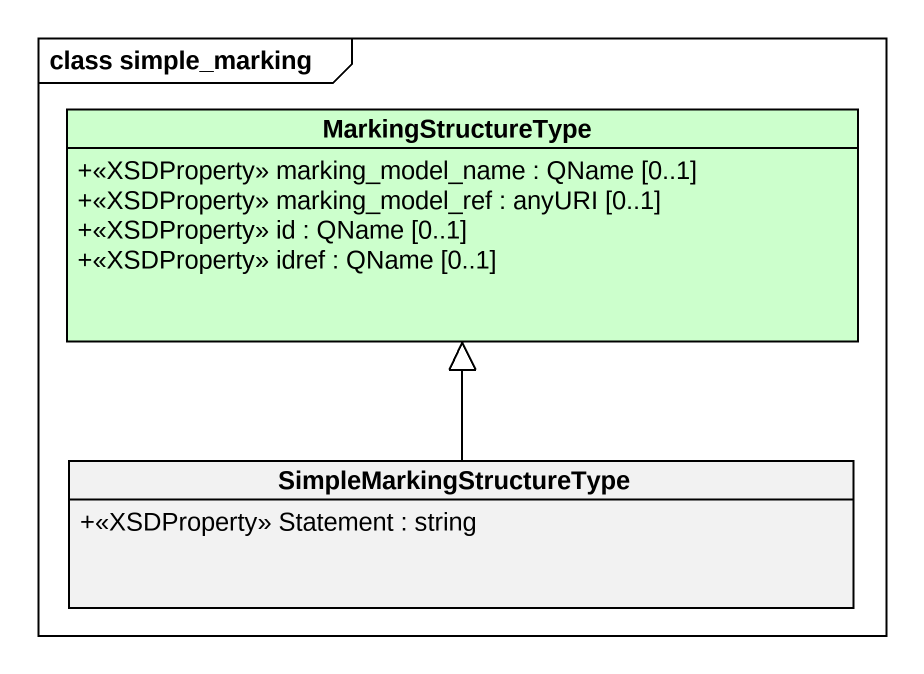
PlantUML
@startuml
mainframe class simple_marking
hide circle
hide empty members
skinparam classAttributeIconSize 0
class MarkingStructureType #CCFFCC {
  +<<XSDProperty>> marking_model_name : QName [0..1]
  +<<XSDProperty>> marking_model_ref : anyURI [0..1]
  +<<XSDProperty>> id : QName [0..1]
  +<<XSDProperty>> idref : QName [0..1]
}
class SimpleMarkingStructureType {
  +<<XSDProperty>> Statement : string
}
SimpleMarkingStructureType -up-|> MarkingStructureType
@enduml
